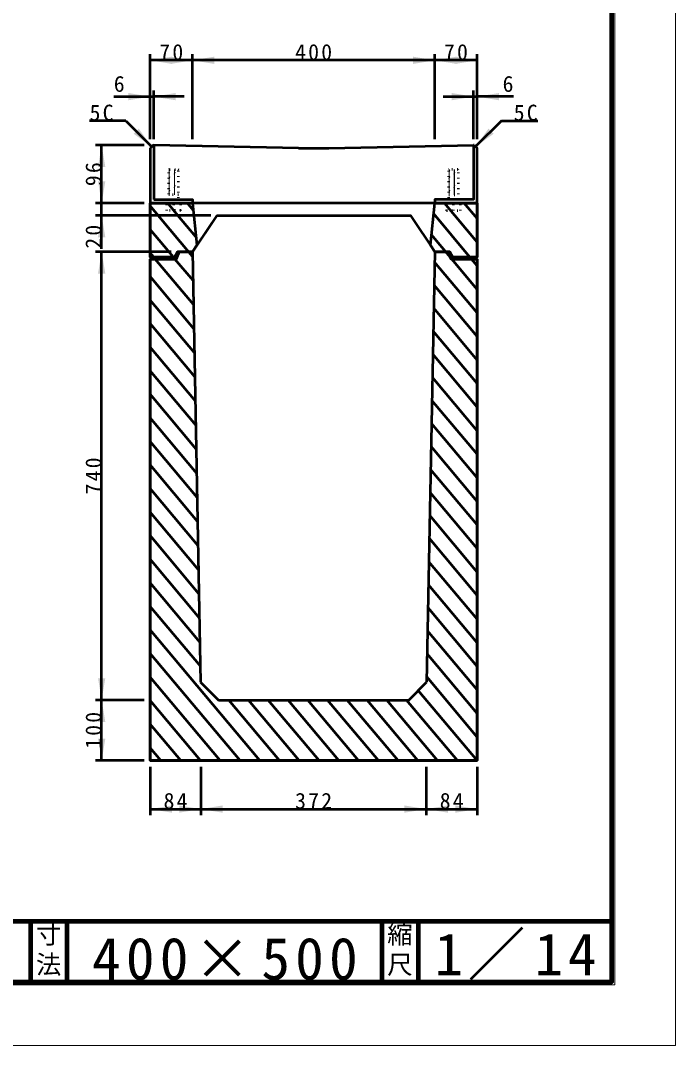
# Model space of a CAD drawing. Units: millimetres, scale not verified. Extents: x -2102 to 2102, y -1485 to 1485.
# Drawn here: x 1021 to 2102, y -1485 to 207 of the extents above; entities that cross this region are included whole.
import ezdxf
from ezdxf.enums import TextEntityAlignment as Align

# ---------------------------------------------------------------- set-up
doc = ezdxf.new("R2010")
doc.units = ezdxf.units.MM
doc.header["$LTSCALE"] = 5
doc.linetypes.add('DOTTED', pattern=[1.75, 0.25, -1.5])
doc.layers.add('0-0_V-nasSTD', color=7, linetype='Continuous', lineweight=35)
doc.layers.add('0-1_0', color=7, linetype='Continuous', lineweight=50)
doc.styles.add('ＭＳ ゴシック', font='')
doc.styles.get('ＭＳ ゴシック').set_extended_font_data('MS Gothic')

msp = doc.modelspace()

# ---------------------------------------------------------------- linework, layer by layer
at = {"layer": '0-0_V-nasSTD', "lineweight": 50}
for p, q in [((1240.029, 1.244), (1235.029, -3.756)), ((1240.029, 1.244), (1241.029, 1.244)), ((1248.332, -114.756), (1235.029, -98.902)), ((1280.967, -114.756), (1264.185, -94.756)), ((1306.185, -105.916), (1296.82, -94.756)), ((1775.029, -159.053), (1721.077, -94.756)), ((1775.029, -120.16), (1753.712, -94.756)), ((1305.176, -182.5), (1248.332, -114.756)), ((1310.779, -150.285), (1280.967, -114.756)), ((1763.122, -183.756), (1703.207, -112.352)), ((1273.594, -183.756), (1235.029, -137.796)), ((1731.068, -184.448), (1699.622, -146.972)), ((1305.029, -174.756), (1312.2, -164)), ((1305.029, -174.756), (1312.2, -164)), ((1312.2, -164), (1305.029, -174.756)), ((1697.859, -164), (1705.029, -174.756)), ((1697.859, -164), (1705.029, -174.756)), ((1240.959, -183.756), (1235.029, -176.689)), ((1305.029, -174.756), (1318.47, -885.196)), ((1705.029, -174.756), (1691.588, -885.196)), ((1306.681, -262.08), (1243.476, -186.756)), ((1305.928, -222.29), (1276.112, -186.756)), ((1775.029, -275.732), (1704.704, -191.922)), ((1775.029, -236.839), (1733.004, -186.756)), ((1775.029, -197.946), (1765.639, -186.756)), ((1307.434, -301.871), (1235.029, -215.582)), ((1775.029, -314.625), (1703.985, -229.958)), ((1308.187, -341.661), (1235.029, -254.475)), ((1775.029, -353.518), (1703.265, -267.994)), ((1308.94, -381.451), (1235.029, -293.368)), ((1775.029, -392.412), (1702.546, -306.029)), ((1309.692, -421.241), (1235.029, -332.261)), ((1775.029, -431.305), (1701.826, -344.065)), ((1310.445, -461.031), (1235.029, -371.154)), ((1775.029, -470.198), (1701.106, -382.1)), ((1311.198, -500.822), (1235.029, -410.047)), ((1775.029, -509.091), (1700.387, -420.136)), ((1311.951, -540.612), (1235.029, -448.94)), ((1775.029, -547.984), (1699.667, -458.171)), ((1312.704, -580.402), (1235.029, -487.833)), ((1775.029, -586.877), (1698.948, -496.207)), ((1313.456, -620.192), (1235.029, -526.727)), ((1775.029, -625.77), (1698.228, -534.242)), ((1314.209, -659.983), (1235.029, -565.62)), ((1775.029, -664.663), (1697.508, -572.278)), ((1314.962, -699.773), (1235.029, -604.513)), ((1775.029, -703.556), (1696.789, -610.313)), ((1315.715, -739.563), (1235.029, -643.406)), ((1775.029, -742.449), (1696.069, -648.349)), ((1316.467, -779.353), (1235.029, -682.299)), ((1775.029, -781.343), (1695.35, -686.384)), ((1317.22, -819.144), (1235.029, -721.192)), ((1775.029, -820.236), (1694.63, -724.42)), ((1317.973, -858.934), (1235.029, -760.085)), ((1775.029, -859.129), (1693.91, -762.455)), ((1416.088, -1014.756), (1235.029, -798.978)), ((1775.029, -898.022), (1693.191, -800.491)), ((1383.453, -1014.756), (1235.029, -837.871)), ((1775.029, -936.915), (1692.471, -838.526)), ((1350.818, -1014.756), (1235.029, -876.764)), ((1775.029, -975.808), (1691.752, -876.562)), ((1318.47, -885.196), (1348.029, -914.756)), ((1775.029, -1014.701), (1677.872, -898.913)), ((1318.182, -1014.756), (1235.029, -915.658)), ((1448.723, -1014.756), (1364.813, -914.756)), ((1481.358, -1014.756), (1397.448, -914.756)), ((1513.993, -1014.756), (1430.083, -914.756)), ((1546.629, -1014.756), (1462.719, -914.756)), ((1579.264, -1014.756), (1495.354, -914.756)), ((1611.899, -1014.756), (1527.989, -914.756)), ((1644.534, -1014.756), (1560.624, -914.756)), ((1677.169, -1014.756), (1593.259, -914.756)), ((1709.805, -1014.756), (1625.895, -914.756)), ((1742.44, -1014.756), (1658.53, -914.756)), ((1285.547, -1014.756), (1235.029, -954.551)), ((1252.912, -1014.756), (1235.029, -993.444))]:
    msp.add_line(p, q, dxfattribs=at)
at = {"layer": '0-0_V-nasSTD', "linetype": 'DOTTED', "lineweight": 50}
for p, q in [((1267.029, -38.756), (1266.029, -39.756)), ((1266.029, -88.756), (1266.029, -39.756)), ((1266.029, -40.476), (1282.029, -41.035)), ((1266.029, -42.476), (1282.029, -43.035)), ((1266.029, -44.476), (1282.029, -45.035)), ((1266.029, -46.476), (1282.029, -47.035)), ((1266.029, -48.476), (1282.029, -49.035)), ((1266.029, -50.476), (1282.029, -51.035)), ((1267.029, -38.756), (1281.029, -38.756)), ((1281.029, -38.756), (1282.029, -39.756)), ((1282.029, -94.756), (1282.029, -39.756)), ((1729.029, -38.756), (1728.029, -39.756)), ((1728.029, -94.756), (1728.029, -39.756)), ((1728.029, -40.476), (1744.029, -41.035)), ((1728.029, -42.476), (1744.029, -43.035)), ((1728.029, -44.476), (1744.029, -45.035)), ((1728.029, -46.476), (1744.029, -47.035)), ((1728.029, -48.476), (1744.029, -49.035)), ((1728.029, -50.476), (1744.029, -51.035)), ((1743.029, -38.756), (1729.029, -38.756)), ((1743.029, -38.756), (1744.029, -39.756)), ((1744.029, -88.756), (1744.029, -39.756)), ((1266.029, -52.476), (1282.029, -53.035)), ((1266.029, -54.476), (1282.029, -55.035)), ((1266.029, -56.476), (1282.029, -57.035)), ((1266.029, -58.476), (1282.029, -59.035)), ((1266.029, -60.476), (1282.029, -61.035)), ((1266.029, -62.476), (1282.029, -63.035)), ((1266.029, -64.476), (1282.029, -65.035)), ((1266.029, -66.476), (1282.029, -67.035)), ((1728.029, -52.476), (1744.029, -53.035)), ((1728.029, -54.476), (1744.029, -55.035)), ((1728.029, -56.476), (1744.029, -57.035)), ((1728.029, -58.476), (1744.029, -59.035)), ((1728.029, -60.476), (1744.029, -61.035)), ((1728.029, -62.476), (1744.029, -63.035)), ((1728.029, -64.476), (1744.029, -65.035)), ((1728.029, -66.476), (1744.029, -67.035)), ((1266.029, -68.476), (1282.029, -69.035)), ((1266.029, -70.476), (1282.029, -71.035)), ((1266.029, -72.476), (1282.029, -73.035)), ((1266.029, -74.476), (1282.029, -75.035)), ((1266.029, -76.476), (1282.029, -77.035)), ((1266.029, -78.476), (1282.029, -79.035)), ((1266.029, -80.476), (1274.029, -80.756)), ((1282.029, -80.756), (1266.029, -80.756)), ((1728.029, -68.476), (1744.029, -69.035)), ((1728.029, -70.476), (1744.029, -71.035)), ((1728.029, -72.476), (1744.029, -73.035)), ((1728.029, -74.476), (1744.029, -75.035)), ((1728.029, -76.476), (1744.029, -77.035)), ((1728.029, -78.476), (1744.029, -79.035)), ((1728.029, -80.476), (1736.029, -80.756)), ((1728.029, -80.756), (1744.029, -80.756)), ((1266.029, -88.756), (1266.029, -94.756)), ((1274.029, -106.756), (1274.029, -94.756)), ((1282.029, -88.756), (1282.029, -94.756)), ((1285.529, -106.756), (1285.529, -94.756)), ((1724.529, -106.756), (1724.529, -94.756)), ((1728.029, -88.756), (1728.029, -94.756)), ((1736.029, -106.756), (1736.029, -94.756)), ((1744.029, -88.756), (1744.029, -94.756)), ((1285.529, -106.756), (1262.529, -106.756)), ((1724.529, -106.756), (1747.529, -106.756))]:
    msp.add_line(p, q, dxfattribs=at)
at = {"layer": '0-0_V-nasSTD', "lineweight": 100}
for p, q in [((1037.5, -1280), (1037.5, -1380)), ((1097.5, -1280), (1097.5, -1380)), ((1617.5, -1280), (1617.5, -1380)), ((1677.5, -1280), (1677.5, -1380))]:
    msp.add_line(p, q, dxfattribs=at)
at = {"layer": '0-0_V-nasSTD', "lineweight": 18}
for points in [[(-2102.5, -1485), (-2102.5, 1485), (2102.5, 1485), (2102.5, -1485)], [(-2002.5, -1385), (-2002.5, 1385), (2002.5, 1385), (2002.5, -1385)]]:
    msp.add_lwpolyline(points, close=True, dxfattribs=at)
at = {"layer": '0-0_V-nasSTD', "lineweight": 100}
msp.add_lwpolyline([(-1997.5, 1380), (-1997.5, -1380), (1997.5, -1380), (1997.5, 1380)], close=True, dxfattribs=at)
at = {"layer": '0-0_V-nasSTD', "lineweight": 50}
for points in [[(1305.029, -94.756), (1235.029, -94.756), (1235.029, -183.756), (1275.029, -183.756), (1280.029, -174.756), (1283.029, -174.756), (1278.029, -186.756), (1235.029, -186.756)], [(1235.029, -114.756), (1235.029, -183.756), (1275.029, -183.756), (1280.029, -174.756), (1283.029, -174.756), (1278.029, -186.756), (1235.029, -186.756), (1235.029, -1014.756), (1775.029, -1014.756), (1775.029, -186.756), (1732.029, -186.756), (1727.029, -174.756), (1730.029, -174.756), (1735.029, -183.756), (1775.029, -183.756), (1775.029, -174.756), (1775.029, -94.756), (1705.029, -94.756)], [(1235.029, -114.756), (1235.029, -94.756), (1305.029, -94.756)], [(1705.029, -174.756), (1697.859, -164), (1697.859, -164), (1705.029, -94.756), (1775.029, -94.756), (1775.029, -174.756), (1775.029, -183.756), (1735.029, -183.756), (1730.029, -174.756), (1727.029, -174.756)], [(1775.029, -186.756), (1732.029, -186.756), (1727.029, -174.756), (1730.029, -174.756), (1735.029, -183.756), (1775.029, -183.756), (1775.029, -94.756), (1705.029, -94.756)], [(1727.029, -174.756), (1732.029, -186.756), (1775.029, -186.756), (1775.029, -1014.756), (1235.029, -1014.756), (1235.029, -186.756), (1278.029, -186.756), (1283.029, -174.756), (1280.029, -174.756), (1275.029, -183.756), (1235.029, -183.756), (1235.029, -114.756)], [(1348.029, -914.756), (1662.029, -914.756), (1691.588, -885.196)]]:
    msp.add_lwpolyline(points, dxfattribs=at)
at = {"layer": '0-0_V-nasSTD', "linetype": 'DOTTED', "lineweight": 50}
for points in [[(1262.529, -106.756), (1262.529, -94.756), (1285.529, -94.756)], [(1747.529, -106.756), (1747.529, -94.756), (1724.529, -94.756)]]:
    msp.add_lwpolyline(points, dxfattribs=at)
at = {"layer": '0-0_V-nasSTD'}
for points in [[(1235.029, 141.244), (1271.029, 135.244), (1271.029, 147.244)], [(1269.029, 135.244), (1269.029, 147.244), (1305.029, 141.244)], [(1305.029, 141.244), (1341.029, 135.244), (1341.029, 147.244)], [(1669.029, 135.244), (1669.029, 147.244), (1705.029, 141.244)], [(1705.029, 141.244), (1741.029, 135.244), (1741.029, 147.244)], [(1739.029, 135.244), (1739.029, 147.244), (1775.029, 141.244)], [(1199.029, 75.244), (1199.029, 87.244), (1235.029, 81.244)], [(1241.029, 81.244), (1277.029, 75.244), (1277.029, 87.244)], [(1733.029, 75.244), (1733.029, 87.244), (1769.029, 81.244)], [(1775.029, 81.244), (1811.029, 75.244), (1811.029, 87.244)], [(1207.831, 19.958), (1216.316, 28.443), (1237.529, -1.256)], [(1772.529, -1.256), (1793.742, 28.443), (1802.228, 19.958)], [(1149.029, -34.756), (1155.029, 1.244), (1161.029, -34.756)], [(1149.029, -58.756), (1155.029, -94.756), (1161.029, -58.756)], [(1149.029, -150.756), (1155.029, -114.756), (1161.029, -150.756)], [(1149.029, -210.756), (1155.029, -174.756), (1161.029, -210.756)], [(1149.029, -878.756), (1155.029, -914.756), (1161.029, -878.756)], [(1149.029, -950.756), (1155.029, -914.756), (1161.029, -950.756)], [(1149.029, -978.756), (1155.029, -1014.756), (1161.029, -978.756)], [(1235.029, -1094.756), (1271.029, -1100.756), (1271.029, -1088.756)], [(1283.029, -1100.756), (1283.029, -1088.756), (1319.029, -1094.756)], [(1319.029, -1094.756), (1355.029, -1100.756), (1355.029, -1088.756)], [(1655.029, -1100.756), (1655.029, -1088.756), (1691.029, -1094.756)], [(1691.029, -1094.756), (1727.029, -1100.756), (1727.029, -1088.756)], [(1739.029, -1100.756), (1739.029, -1088.756), (1775.029, -1094.756)]]:
    msp.add_solid(points, dxfattribs=at)
at = {"layer": '0-1_0'}
for p, q in [((1235.029, 11.244), (1235.029, 151.244)), ((1305.029, 11.244), (1305.029, 151.244)), ((1705.029, 11.244), (1705.029, 151.244)), ((1775.029, 11.244), (1775.029, 151.244)), ((1241.029, 11.244), (1241.029, 91.244)), ((1769.029, 11.244), (1769.029, 91.244)), ((1175.029, 81.244), (1235.029, 81.244)), ((1235.029, 81.244), (1241.029, 81.244)), ((1291.029, 81.244), (1241.029, 81.244)), ((1719.029, 81.244), (1769.029, 81.244)), ((1769.029, 81.244), (1775.029, 81.244)), ((1835.029, 81.244), (1775.029, 81.244)), ((1195.103, 41.171), (1135.103, 41.171)), ((1195.103, 41.171), (1237.529, -1.256)), ((1814.956, 41.171), (1772.529, -1.256)), ((1814.956, 41.171), (1874.956, 41.171)), ((1225.029, 1.244), (1145.029, 1.244)), ((1155.029, -94.756), (1155.029, 1.244)), ((1241.029, 1.244), (1241.029, -88.756)), ((1480.029, -3.756), (1241.029, 1.244)), ((1530.029, -3.756), (1769.029, 1.244)), ((1770.029, 1.244), (1769.029, 1.244)), ((1770.029, 1.244), (1775.029, -3.756)), ((1235.029, -3.756), (1235.029, -94.756)), ((1480.029, -3.756), (1530.029, -3.756)), ((1775.029, -94.756), (1775.029, -3.756)), ((1225.029, -94.756), (1145.029, -94.756)), ((1155.029, -114.756), (1155.029, -94.756)), ((1235.029, -94.756), (1305.029, -94.756)), ((1305.029, -94.756), (1312.2, -164)), ((1705.029, -94.756), (1305.029, -94.756)), ((1775.029, -94.756), (1705.029, -94.756)), ((1335.029, -114.756), (1145.029, -114.756)), ((1155.029, -169.756), (1155.029, -114.756)), ((1345.029, -114.756), (1305.029, -174.756)), ((1345.029, -114.756), (1312.2, -164)), ((1697.859, -164), (1705.029, -174.756)), ((1270.029, -174.756), (1145.029, -174.756)), ((1155.029, -914.756), (1155.029, -174.756)), ((1283.029, -174.756), (1278.029, -186.756)), ((1305.029, -174.756), (1283.029, -174.756)), ((1730.029, -174.756), (1705.029, -174.756)), ((1705.029, -174.756), (1727.029, -174.756)), ((1727.029, -174.756), (1732.029, -186.756)), ((1735.029, -183.756), (1730.029, -174.756)), ((1775.029, -183.756), (1735.029, -183.756)), ((1278.029, -186.756), (1235.029, -186.756)), ((1235.029, -1014.756), (1235.029, -186.756)), ((1732.029, -186.756), (1775.029, -186.756)), ((1775.029, -1014.756), (1775.029, -186.756)), ((1225.029, -914.756), (1145.029, -914.756)), ((1155.029, -1014.756), (1155.029, -914.756)), ((1225.029, -1014.756), (1145.029, -1014.756)), ((1235.029, -1014.756), (1775.029, -1014.756)), ((1235.029, -1024.756), (1235.029, -1104.756)), ((1319.029, -1024.756), (1319.029, -1104.756)), ((1691.029, -1024.756), (1691.029, -1104.756)), ((1775.029, -1024.756), (1775.029, -1104.756)), ((1691.029, -1094.756), (1775.029, -1094.756))]:
    msp.add_line(p, q, dxfattribs=at)
at = {"layer": '0-1_0', "lineweight": 100}
msp.add_line((-1997.5, -1280), (1997.5, -1280), dxfattribs=at)
at = {"layer": '0-1_0'}
for points in [[(1775.029, 141.244), (1705.029, 141.244), (1305.029, 141.244), (1235.029, 141.244)], [(1769.029, 1.244), (1769.029, -88.756), (1705.029, -88.756), (1705.029, -94.756)], [(1241.029, -88.756), (1305.029, -88.756), (1305.029, -94.756)], [(1345.029, -114.756), (1665.029, -114.756), (1705.029, -174.756)], [(1235.029, -183.756), (1275.029, -183.756), (1280.029, -174.756), (1305.029, -174.756)], [(1235.029, -1094.756), (1319.029, -1094.756), (1691.029, -1094.756)]]:
    msp.add_lwpolyline(points, dxfattribs=at)

# ---------------------------------------------------------------- texts
at = {"layer": '0-0_V-nasSTD', "style": 'ＭＳ ゴシック'}
for s, height, p in [('6', 26.39, (1175.029, 81.244)), ('6', 26.39, (1817.029, 81.244)), ('寸', 30.79, (1046.482, -1326.001)), ('縮', 30.79, (1626.482, -1326.001)), ('法', 30.79, (1046.476, -1375.99)), ('尺', 30.79, (1626.476, -1375.99))]:
    msp.add_text(s, height=height, dxfattribs=at).set_placement(p, align=Align.BOTTOM_LEFT)
at = {"layer": '0-0_V-nasSTD', "attachment_point": 7, "style": 'ＭＳ ゴシック'}
for s, insert, char_height in [('\\T1.2;70', (1250.229, 141.244), 26.39), ('\\T1.2;400', (1474.429, 141.244), 26.39), ('\\T1.2;70', (1720.229, 141.244), 26.39), ('\\T1.2;5C', (1135.103, 41.171), 26.39), ('\\T1.2;5C', (1835.356, 41.171), 26.39), ('\\T1.2;84', (1257.229, -1094.756), 26.39), ('\\T1.2;372', (1474.429, -1094.756), 26.39), ('\\T1.2;84', (1713.229, -1094.756), 26.39), ('\\T1.16;1／14', (1704.533, -1377.418), 69.65), ('\\T1.18;400×500', (1139.081, -1377.492), 69.65)]:
    msp.add_mtext(s, dxfattribs=dict(at, insert=insert, char_height=char_height))
at = {"layer": '0-0_V-nasSTD', "char_height": 26.39, "attachment_point": 7, "rotation": 90, "style": 'ＭＳ ゴシック'}
for s, insert in [('\\T1.2;96', (1155.029, -66.556)), ('\\T1.2;20', (1155.029, -169.756)), ('\\T1.2;740', (1155.029, -575.356)), ('\\T1.2;100', (1155.029, -995.356))]:
    msp.add_mtext(s, dxfattribs=dict(at, insert=insert))

doc.saveas('drawing.dxf')
